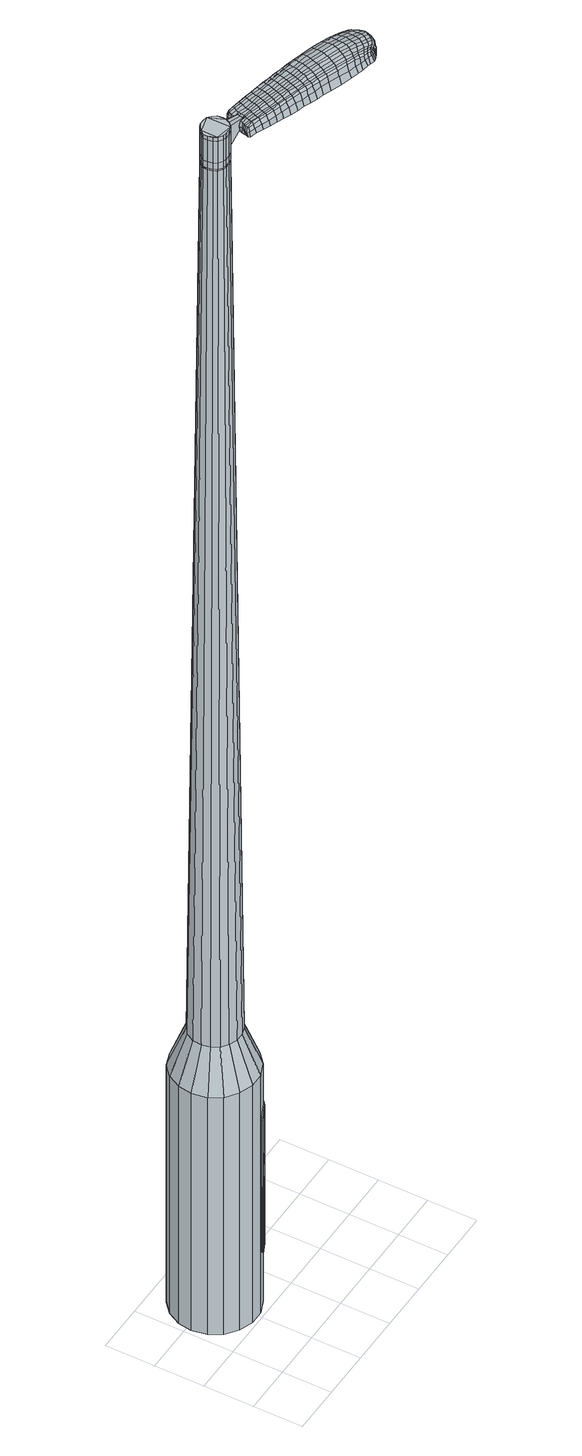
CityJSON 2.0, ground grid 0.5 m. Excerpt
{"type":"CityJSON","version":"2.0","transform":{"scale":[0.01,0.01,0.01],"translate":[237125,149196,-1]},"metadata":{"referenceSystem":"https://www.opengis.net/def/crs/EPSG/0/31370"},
"CityObjects":{
"object1":{"type":"GenericCityObject","attributes":{"cluster":256,"mean_distance_to_centroid":0.0415,"new_centroid_x":237125.45,"new_centroid_y":149196.95,"mean_distance_to_camera":8.61,"H1":22.75,"H2":16.39,"Z_final":110.54,"cluster2":-1,"proj_x":237123.72,"proj_y":149202.1,"id_line":38753,"bearing_l":71.42,"distance":5.44,"orientation":"right","G_obj":341.42},"geometry":[{"type":"MultiSurface","lod":"2","boundaries":[[[0,1,2,3]],[[1,4,5,2]],[[4,6,7,5]],[[6,8,9,7]],[[8,10,11,9]],[[10,12,13,11]],[[12,14,15,13]],[[14,16,17,15]],[[16,18,19,17]],[[18,20,21,19]],[[20,22,23,21]],[[22,24,25,23]],[[24,26,27,25]],[[26,28,29,27]],[[28,30,31,29]],[[30,32,33,31]],[[32,34,35,33]],[[34,0,3,35]],[[36,37,38,39]],[[38,40,41,42]],[[41,43,42]],[[42,44,45,46]],[[45,47,46]],[[46,48,49,50]],[[49,51,50]],[[42,46,50,38]],[[50,52,39,38]],[[53,36,39]],[[2,5,7,35]],[[7,9,11,15]],[[11,13,15]],[[15,17,19,23]],[[19,21,23]],[[23,25,27,31]],[[27,29,31]],[[15,23,31,7]],[[31,33,35,7]],[[3,2,35]],[[1,0,54,55]],[[0,34,56,54]],[[34,32,57,56]],[[32,30,58,57]],[[30,28,59,58]],[[28,26,60,59]],[[26,24,61,60]],[[24,22,62,61]],[[22,20,63,62]],[[20,18,64,63]],[[18,16,65,64]],[[16,14,66,65]],[[14,12,67,66]],[[12,10,68,67]],[[10,8,69,68]],[[8,6,70,69]],[[6,4,71,70]],[[4,1,55,71]],[[55,54,72,73]],[[54,56,74,72]],[[56,57,75,74]],[[57,58,76,75]],[[58,59,77,76]],[[59,60,78,77]],[[60,61,79,78]],[[61,62,80,79]],[[62,63,81,80]],[[63,64,82,81]],[[64,65,83,82]],[[65,66,84,83]],[[66,67,85,84]],[[67,68,86,85]],[[68,69,87,86]],[[69,70,88,87]],[[70,71,89,88]],[[71,55,73,89]],[[90,91,92,93]],[[94,95,91,90]],[[96,97,95,94]],[[98,99,97,96]],[[100,101,99,98]],[[78,102,101,100]],[[103,104,102,78]],[[80,105,104,103]],[[81,106,105,80]],[[107,108,106,81]],[[83,109,108,107]],[[84,110,109,83]],[[85,111,110,84]],[[112,113,111,85]],[[87,114,113,112]],[[88,115,114,87]],[[116,117,115,88]],[[93,92,117,116]],[[118,119,120,121]],[[122,118,121,123]],[[124,122,123,125]],[[126,124,125,127]],[[128,126,127,129]],[[130,128,129,131]],[[132,130,131,133]],[[134,132,133,135]],[[136,134,135,137]],[[138,136,137,139]],[[140,138,139,141]],[[142,140,141,143]],[[144,142,143,145]],[[146,144,145,147]],[[148,146,147,149]],[[150,148,149,151]],[[73,72,90,93]],[[72,74,94,90]],[[74,75,96,94]],[[75,76,98,96]],[[76,77,100,98]],[[77,78,100]],[[79,103,78]],[[79,80,103]],[[82,107,81]],[[82,83,107]],[[86,112,85]],[[86,87,112]],[[89,116,88]],[[89,73,93,116]],[[152,153,92,91]],[[153,154,117,92]],[[154,115,117]],[[155,113,114]],[[155,111,113]],[[156,108,109]],[[156,106,108]],[[157,104,105]],[[157,102,104]],[[158,101,102]],[[158,159,99,101]],[[159,160,97,99]],[[160,161,95,97]],[[161,152,91,95]],[[39,52,150,162]],[[153,152,163,151]],[[53,39,162,119]],[[152,161,120,163]],[[36,53,119,118]],[[161,160,121,120]],[[37,36,118,122]],[[160,159,123,121]],[[38,37,122,124]],[[159,158,125,123]],[[40,38,124,126]],[[158,102,127,125]],[[41,40,126,128]],[[102,157,129,127]],[[43,41,128,130]],[[157,105,131,129]],[[42,43,130,132]],[[105,106,133,131]],[[44,42,132,134]],[[106,156,135,133]],[[45,44,134,136]],[[156,109,137,135]],[[47,45,136,138]],[[109,110,139,137]],[[46,47,138,140]],[[110,111,141,139]],[[48,46,140,142]],[[111,155,143,141]],[[49,48,142,144]],[[155,114,145,143]],[[51,49,144,146]],[[114,115,147,145]],[[50,51,146,148]],[[115,154,149,147]],[[52,50,148,150]],[[154,153,151,149]],[[150,151,164,165]],[[151,163,166,164]],[[163,120,167,166]],[[120,119,168,167]],[[119,162,169,168]],[[162,150,165,169]],[[170,171,172,173]],[[174,170,173,175]],[[170,174,176,177]],[[171,170,177,178]],[[179,180,181,182]],[[183,179,182,184]],[[179,183,185,186]],[[180,179,186,187]],[[188,189,190,191]],[[192,188,191,193]],[[188,192,194,195]],[[189,188,195,196]],[[197,198,199,200]],[[201,197,200,202]],[[197,201,203,204]],[[198,197,204,205]],[[206,207,208,209]],[[210,206,209,211]],[[206,210,212,213]],[[207,206,213,214]],[[215,216,217,218]],[[219,215,218,220]],[[215,219,221,222]],[[216,215,222,223]],[[224,225,226,227]],[[216,224,227,217]],[[224,216,223,228]],[[225,224,228,229]],[[230,231,232,233]],[[225,230,233,226]],[[230,225,229,234]],[[231,230,234,235]],[[236,174,175,237]],[[231,236,237,232]],[[236,231,235,238]],[[174,236,238,176]],[[239,240,241,242]],[[243,239,242,244]],[[239,243,245,246]],[[240,239,246,247]],[[248,249,250,251]],[[240,248,251,241]],[[248,240,247,252]],[[249,248,252,253]],[[254,255,256,257]],[[249,254,257,250]],[[254,249,253,258]],[[255,254,258,259]],[[260,261,262,263]],[[255,260,263,256]],[[260,255,259,264]],[[261,260,264,265]],[[266,171,178,267]],[[261,266,267,262]],[[266,261,265,268]],[[171,266,268,172]],[[269,270,271,272]],[[273,269,272,274]],[[269,273,275,276]],[[270,269,276,277]],[[278,279,280,281]],[[270,278,281,271]],[[278,270,277,282]],[[279,278,282,283]],[[284,285,286,287]],[[279,284,287,280]],[[284,279,283,288]],[[285,284,288,289]],[[290,183,184,291]],[[285,290,291,286]],[[290,285,289,292]],[[183,290,292,185]],[[293,294,295,296]],[[297,293,296,298]],[[293,297,299,300]],[[294,293,300,301]],[[302,303,304,305]],[[294,302,305,295]],[[302,294,301,306]],[[303,302,306,307]],[[308,309,310,311]],[[303,308,311,304]],[[308,303,307,312]],[[309,308,312,313]],[[314,315,316,317]],[[309,314,317,310]],[[314,309,313,318]],[[315,314,318,319]],[[320,180,187,321]],[[315,320,321,316]],[[320,315,319,322]],[[180,320,322,181]],[[323,209,208,324]],[[325,323,324,326]],[[323,325,327,328]],[[209,323,328,211]],[[329,325,326,330]],[[331,329,330,332]],[[329,331,333,334]],[[325,329,334,327]],[[335,331,332,336]],[[337,335,336,338]],[[335,337,339,340]],[[331,335,340,333]],[[341,337,338,342]],[[343,341,342,344]],[[341,343,345,346]],[[337,341,346,339]],[[347,343,344,348]],[[198,347,348,199]],[[347,198,205,349]],[[343,347,349,345]],[[350,351,196,195]],[[352,350,195,194]],[[350,352,353,354]],[[351,350,354,355]],[[356,357,355,354]],[[358,356,354,353]],[[356,358,359,360]],[[357,356,360,361]],[[362,363,361,360]],[[364,362,360,359]],[[362,364,365,366]],[[363,362,366,367]],[[368,369,367,366]],[[370,368,366,365]],[[368,370,203,201]],[[369,368,201,202]],[[371,372,373,374]],[[273,371,374,275]],[[371,273,274,375]],[[372,371,375,376]],[[377,192,193,378]],[[372,377,378,373]],[[377,372,376,379]],[[192,377,379,194]],[[380,381,382,383]],[[219,380,383,221]],[[380,219,220,384]],[[381,380,384,385]],[[386,387,388,389]],[[381,386,389,382]],[[386,381,385,390]],[[387,386,390,391]],[[392,189,196,393]],[[387,392,393,388]],[[392,387,391,394]],[[189,392,394,190]],[[395,396,397,398]],[[177,395,398,178]],[[395,177,176,399]],[[396,395,399,400]],[[401,402,403,404]],[[396,401,404,397]],[[401,396,400,405]],[[402,401,405,406]],[[407,200,199,408]],[[402,407,408,403]],[[407,402,406,409]],[[200,407,409,202]],[[410,411,412,413]],[[182,410,413,184]],[[410,182,181,414]],[[411,410,414,415]],[[416,204,203,417]],[[411,416,417,412]],[[416,411,415,418]],[[204,416,418,205]],[[419,420,421,422]],[[297,419,422,299]],[[419,297,298,423]],[[420,419,423,424]],[[425,210,211,426]],[[420,425,426,421]],[[425,420,424,427]],[[210,425,427,212]],[[428,429,430,431]],[[243,428,431,245]],[[428,243,244,432]],[[429,428,432,433]],[[434,435,436,437]],[[429,434,437,430]],[[434,429,433,438]],[[435,434,438,439]],[[440,207,214,441]],[[435,440,441,436]],[[440,435,439,442]],[[207,440,442,208]],[[443,444,433,432]],[[242,443,432,244]],[[443,242,241,445]],[[444,443,445,446]],[[447,448,439,438]],[[444,447,438,433]],[[447,444,446,449]],[[448,447,449,450]],[[451,324,208,442]],[[448,451,442,439]],[[451,448,450,452]],[[324,451,452,326]],[[453,454,455,456]],[[300,453,456,301]],[[453,300,299,422]],[[454,453,422,421]],[[457,328,327,458]],[[454,457,458,455]],[[457,454,421,426]],[[328,457,426,211]],[[459,460,446,445]],[[251,459,445,241]],[[459,251,250,461]],[[460,459,461,462]],[[463,464,450,449]],[[460,463,449,446]],[[463,460,462,465]],[[464,463,465,466]],[[467,330,326,452]],[[464,467,452,450]],[[467,464,466,468]],[[330,467,468,332]],[[469,470,471,472]],[[306,469,472,307]],[[469,306,301,456]],[[470,469,456,455]],[[473,334,333,474]],[[470,473,474,471]],[[473,470,455,458]],[[334,473,458,327]],[[475,476,462,461]],[[257,475,461,250]],[[475,257,256,477]],[[476,475,477,478]],[[479,480,466,465]],[[476,479,465,462]],[[479,476,478,481]],[[480,479,481,482]],[[483,336,332,468]],[[480,483,468,466]],[[483,480,482,484]],[[336,483,484,338]],[[485,486,487,488]],[[312,485,488,313]],[[485,312,307,472]],[[486,485,472,471]],[[489,340,339,490]],[[486,489,490,487]],[[489,486,471,474]],[[340,489,474,333]],[[491,492,478,477]],[[263,491,477,256]],[[491,263,262,493]],[[492,491,493,494]],[[495,496,482,481]],[[492,495,481,478]],[[495,492,494,497]],[[496,495,497,498]],[[499,342,338,484]],[[496,499,484,482]],[[499,496,498,500]],[[342,499,500,344]],[[501,502,503,504]],[[318,501,504,319]],[[501,318,313,488]],[[502,501,488,487]],[[505,346,345,506]],[[502,505,506,503]],[[505,502,487,490]],[[346,505,490,339]],[[507,508,494,493]],[[267,507,493,262]],[[507,267,178,398]],[[508,507,398,397]],[[509,510,498,497]],[[508,509,497,494]],[[509,508,397,404]],[[510,509,404,403]],[[511,348,344,500]],[[510,511,500,498]],[[511,510,403,408]],[[348,511,408,199]],[[512,513,415,414]],[[322,512,414,181]],[[512,322,319,504]],[[513,512,504,503]],[[514,349,205,418]],[[513,514,418,415]],[[514,513,503,506]],[[349,514,506,345]],[[515,516,376,375]],[[272,515,375,274]],[[515,272,271,517]],[[516,515,517,518]],[[519,352,194,379]],[[516,519,379,376]],[[519,516,518,520]],[[352,519,520,353]],[[521,522,523,524]],[[222,521,524,223]],[[521,222,221,383]],[[522,521,383,382]],[[525,526,527,528]],[[522,525,528,523]],[[525,522,382,389]],[[526,525,389,388]],[[529,351,355,530]],[[526,529,530,527]],[[529,526,388,393]],[[351,529,393,196]],[[531,532,518,517]],[[281,531,517,271]],[[531,281,280,533]],[[532,531,533,534]],[[535,358,353,520]],[[532,535,520,518]],[[535,532,534,536]],[[358,535,536,359]],[[537,538,539,540]],[[228,537,540,229]],[[537,228,223,524]],[[538,537,524,523]],[[541,542,543,544]],[[538,541,544,539]],[[541,538,523,528]],[[542,541,528,527]],[[545,357,361,546]],[[542,545,546,543]],[[545,542,527,530]],[[357,545,530,355]],[[547,548,534,533]],[[287,547,533,280]],[[547,287,286,549]],[[548,547,549,550]],[[551,364,359,536]],[[548,551,536,534]],[[551,548,550,552]],[[364,551,552,365]],[[553,554,555,556]],[[234,553,556,235]],[[553,234,229,540]],[[554,553,540,539]],[[557,558,559,560]],[[554,557,560,555]],[[557,554,539,544]],[[558,557,544,543]],[[561,363,367,562]],[[558,561,562,559]],[[561,558,543,546]],[[363,561,546,361]],[[563,564,550,549]],[[291,563,549,286]],[[563,291,184,413]],[[564,563,413,412]],[[565,370,365,552]],[[564,565,552,550]],[[565,564,412,417]],[[370,565,417,203]],[[566,567,400,399]],[[238,566,399,176]],[[566,238,235,556]],[[567,566,556,555]],[[568,569,406,405]],[[567,568,405,400]],[[568,567,555,560]],[[569,568,560,559]],[[570,369,202,409]],[[569,570,409,406]],[[570,569,559,562]],[[369,570,562,367]],[[571,572,573,574]],[[574,573,575,576]],[[577,575,573,578]],[[578,573,572,579]],[[580,581,582,583]],[[583,582,584,585]],[[586,584,582,587]],[[587,582,581,588]],[[589,590,591,592]],[[592,591,593,594]],[[595,593,591,596]],[[596,591,590,597]],[[598,599,600,601]],[[601,600,602,603]],[[604,602,600,605]],[[605,600,599,606]],[[607,608,609,610]],[[610,609,611,612]],[[613,611,609,614]],[[614,609,608,615]],[[616,617,618,619]],[[619,618,620,621]],[[622,620,618,623]],[[623,618,617,624]],[[625,626,627,628]],[[628,627,617,616]],[[624,617,627,629]],[[629,627,626,630]],[[631,632,633,634]],[[634,633,626,625]],[[630,626,633,635]],[[635,633,632,636]],[[576,575,637,638]],[[638,637,632,631]],[[636,632,637,639]],[[639,637,575,577]],[[640,641,642,643]],[[643,642,644,645]],[[646,644,642,647]],[[647,642,641,648]],[[649,650,651,652]],[[652,651,641,640]],[[648,641,651,653]],[[653,651,650,654]],[[655,656,657,658]],[[658,657,650,649]],[[654,650,657,659]],[[659,657,656,660]],[[661,662,663,664]],[[664,663,656,655]],[[660,656,663,665]],[[665,663,662,666]],[[579,572,667,668]],[[668,667,662,661]],[[666,662,667,669]],[[669,667,572,571]],[[670,671,672,673]],[[673,672,674,675]],[[676,674,672,677]],[[677,672,671,678]],[[679,680,681,682]],[[682,681,671,670]],[[678,671,681,683]],[[683,681,680,684]],[[685,686,687,688]],[[688,687,680,679]],[[684,680,687,689]],[[689,687,686,690]],[[585,584,691,692]],[[692,691,686,685]],[[690,686,691,693]],[[693,691,584,586]],[[694,695,696,697]],[[697,696,698,699]],[[700,698,696,701]],[[701,696,695,702]],[[703,704,705,706]],[[706,705,695,694]],[[702,695,705,707]],[[707,705,704,708]],[[709,710,711,712]],[[712,711,704,703]],[[708,704,711,713]],[[713,711,710,714]],[[715,716,717,718]],[[718,717,710,709]],[[714,710,717,719]],[[719,717,716,720]],[[588,581,721,722]],[[722,721,716,715]],[[720,716,721,723]],[[723,721,581,580]],[[607,610,724,725]],[[725,724,726,727]],[[728,726,724,168]],[[168,724,610,612]],[[727,726,729,730]],[[730,729,731,732]],[[733,731,729,734]],[[734,729,726,728]],[[732,731,735,736]],[[736,735,737,738]],[[739,737,735,740]],[[740,735,731,733]],[[738,737,741,742]],[[742,741,743,744]],[[745,743,741,746]],[[746,741,737,739]],[[744,743,747,748]],[[748,747,599,598]],[[606,599,747,749]],[[749,747,743,745]],[[597,750,751,596]],[[596,751,752,595]],[[753,752,751,754]],[[754,751,750,755]],[[755,756,757,754]],[[754,757,758,753]],[[759,758,757,760]],[[760,757,756,761]],[[761,762,763,760]],[[760,763,764,759]],[[765,764,763,766]],[[766,763,762,767]],[[767,768,769,766]],[[766,769,770,765]],[[604,770,769,602]],[[602,769,768,603]],[[771,772,773,774]],[[774,773,674,676]],[[675,674,773,775]],[[775,773,772,776]],[[594,593,777,778]],[[778,777,772,771]],[[776,772,777,779]],[[779,777,593,595]],[[780,781,782,783]],[[783,782,620,622]],[[621,620,782,784]],[[784,782,781,785]],[[786,787,788,789]],[[789,788,781,780]],[[785,781,788,790]],[[790,788,787,791]],[[597,590,792,793]],[[793,792,787,786]],[[791,787,792,794]],[[794,792,590,589]],[[795,796,797,798]],[[798,797,578,579]],[[577,578,797,799]],[[799,797,796,800]],[[801,802,803,804]],[[804,803,796,795]],[[800,796,803,805]],[[805,803,802,806]],[[598,601,807,808]],[[808,807,802,801]],[[806,802,807,809]],[[809,807,601,603]],[[810,811,812,813]],[[813,812,583,585]],[[580,583,812,814]],[[814,812,811,815]],[[604,605,816,817]],[[817,816,811,810]],[[815,811,816,818]],[[818,816,605,606]],[[819,820,698,821]],[[821,698,700]],[[699,698,822]],[[822,698,820,823]],[[612,611,824,825]],[[825,824,820,819]],[[823,820,824,826]],[[826,824,611,613]],[[827,828,644,829]],[[829,644,646]],[[645,644,830]],[[644,828,830]],[[831,832,833,834]],[[834,833,828,827]],[[830,828,833,835]],[[835,833,832,836]],[[615,608,837,838]],[[838,837,832,831]],[[836,832,837,839]],[[839,837,608,607]],[[840,841,830]],[[830,841,643,645]],[[640,643,841,842]],[[841,840,842]],[[836,843,844,835]],[[835,844,840,830]],[[842,840,844,845]],[[845,844,843,846]],[[607,725,847,839]],[[839,847,843,836]],[[846,843,847,848]],[[848,847,725,727]],[[849,850,851,852]],[[852,851,701,702]],[[700,701,851,821]],[[821,851,850,819]],[[728,168,853,854]],[[854,853,850,849]],[[819,850,853,825]],[[825,853,168,612]],[[855,856,842]],[[842,856,652,640]],[[649,652,856,857]],[[857,856,855,858]],[[846,859,860,845]],[[845,860,855,842]],[[858,855,860,861]],[[861,860,859,862]],[[727,730,863,848]],[[848,863,859,846]],[[862,859,863,864]],[[864,863,730,732]],[[865,866,867,868]],[[868,867,707,708]],[[702,707,867,852]],[[852,867,866,849]],[[733,734,869,870]],[[870,869,866,865]],[[849,866,869,854]],[[854,869,734,728]],[[858,871,857]],[[857,871,658,649]],[[655,658,871,872]],[[872,871,873]],[[862,874,875,861]],[[861,875,871,858]],[[873,871,875,876]],[[876,875,874,877]],[[732,736,878,864]],[[864,878,874,862]],[[877,874,878,879]],[[879,878,736,738]],[[880,881,882,883]],[[883,882,713,714]],[[708,713,882,868]],[[868,882,881,865]],[[739,740,884,885]],[[885,884,881,880]],[[865,881,884,870]],[[870,884,740,733]],[[873,886,887,872]],[[872,887,664,655]],[[661,664,887,888]],[[888,887,886,889]],[[877,890,891,876]],[[876,891,886,873]],[[889,886,891,892]],[[892,891,890,893]],[[738,742,894,879]],[[879,894,890,877]],[[893,890,894,895]],[[895,894,742,744]],[[896,897,898,899]],[[899,898,719,720]],[[714,719,898,883]],[[883,898,897,880]],[[745,746,900,901]],[[901,900,897,896]],[[880,897,900,885]],[[885,900,746,739]],[[889,902,903,888]],[[888,903,668,661]],[[579,668,903,798]],[[798,903,902,795]],[[893,904,905,892]],[[892,905,902,889]],[[795,902,905,804]],[[804,905,904,801]],[[744,748,906,895]],[[895,906,904,893]],[[801,904,906,808]],[[808,906,748,598]],[[815,907,908,814]],[[814,908,723,580]],[[720,723,908,899]],[[899,908,907,896]],[[606,749,909,818]],[[818,909,907,815]],[[896,907,909,901]],[[901,909,749,745]],[[776,910,911,775]],[[775,911,673,675]],[[670,673,911,912]],[[912,911,910,913]],[[595,752,914,779]],[[779,914,910,776]],[[913,910,914,915]],[[915,914,752,753]],[[916,917,918,919]],[[919,918,623,624]],[[622,623,918,783]],[[783,918,917,780]],[[920,921,922,923]],[[923,922,917,916]],[[780,917,922,789]],[[789,922,921,786]],[[755,750,924,925]],[[925,924,921,920]],[[786,921,924,793]],[[793,924,750,597]],[[913,926,927,912]],[[912,927,682,670]],[[679,682,927,928]],[[928,927,926,929]],[[753,758,930,915]],[[915,930,926,913]],[[929,926,930,931]],[[931,930,758,759]],[[932,933,934,935]],[[935,934,629,630]],[[624,629,934,919]],[[919,934,933,916]],[[936,937,938,939]],[[939,938,933,932]],[[916,933,938,923]],[[923,938,937,920]],[[761,756,940,941]],[[941,940,937,936]],[[920,937,940,925]],[[925,940,756,755]],[[929,942,943,928]],[[928,943,688,679]],[[685,688,943,944]],[[944,943,942,945]],[[759,764,946,931]],[[931,946,942,929]],[[945,942,946,947]],[[947,946,764,765]],[[948,949,950,951]],[[951,950,635,636]],[[630,635,950,935]],[[935,950,949,932]],[[952,953,954,955]],[[955,954,949,948]],[[932,949,954,939]],[[939,954,953,936]],[[767,762,956,957]],[[957,956,953,952]],[[936,953,956,941]],[[941,956,762,761]],[[945,958,959,944]],[[944,959,692,685]],[[585,692,959,813]],[[813,959,958,810]],[[765,770,960,947]],[[947,960,958,945]],[[810,958,960,817]],[[817,960,770,604]],[[800,961,962,799]],[[799,962,639,577]],[[636,639,962,951]],[[951,962,961,948]],[[806,963,964,805]],[[805,964,961,800]],[[948,961,964,955]],[[955,964,963,952]],[[603,768,965,809]],[[809,965,963,806]],[[952,963,965,957]],[[957,965,768,767]],[[571,574,173,172]],[[574,576,175,173]],[[586,587,186,185]],[[587,588,187,186]],[[589,592,191,190]],[[592,594,193,191]],[[613,614,213,212]],[[614,615,214,213]],[[616,619,218,217]],[[619,621,220,218]],[[625,628,227,226]],[[628,616,217,227]],[[631,634,233,232]],[[634,625,226,233]],[[576,638,237,175]],[[638,631,232,237]],[[646,647,246,245]],[[647,648,247,246]],[[648,653,252,247]],[[653,654,253,252]],[[654,659,258,253]],[[659,660,259,258]],[[660,665,264,259]],[[665,666,265,264]],[[666,669,268,265]],[[669,571,172,268]],[[676,677,276,275]],[[677,678,277,276]],[[678,683,282,277]],[[683,684,283,282]],[[684,689,288,283]],[[689,690,289,288]],[[690,693,292,289]],[[693,586,185,292]],[[694,697,296,295]],[[697,699,298,296]],[[703,706,305,304]],[[706,694,295,305]],[[709,712,311,310]],[[712,703,304,311]],[[715,718,317,316]],[[718,709,310,317]],[[588,722,321,187]],[[722,715,316,321]],[[771,774,374,373]],[[774,676,275,374]],[[594,778,378,193]],[[778,771,373,378]],[[621,784,384,220]],[[784,785,385,384]],[[785,790,390,385]],[[790,791,391,390]],[[791,794,394,391]],[[794,589,190,394]],[[699,822,423,298]],[[822,823,424,423]],[[823,826,427,424]],[[826,613,212,427]],[[827,829,431,430]],[[829,646,245,431]],[[831,834,437,436]],[[834,827,430,437]],[[615,838,441,214]],[[838,831,436,441]],[[966,967,968,969]],[[970,971,969,968]],[[972,973,974,975]],[[976,977,978,979]],[[967,980,981,968]],[[982,970,968,981]],[[983,972,975,984]],[[985,986,977,976]],[[980,987,988,981]],[[988,989,982,981]],[[990,983,984,991]],[[992,986,985,993]],[[987,994,995,988]],[[995,996,989,988]],[[997,990,991,998]],[[999,992,993,1000]],[[1001,1002,1003,1004]],[[1005,1006,1002,1001]],[[1005,1007,1008,1006]],[[1007,1009,1010,1008]],[[1011,1012,1013,1014]],[[1015,1016,1012,1011]],[[1017,1018,1016,1015]],[[1019,1020,1018,1017]],[[1014,1003,1002,1011]],[[1011,1002,1006,1015]],[[1006,1008,1017,1015]],[[1008,1010,1019,1017]],[[975,974,971,970]],[[984,975,970,982]],[[989,991,984,982]],[[996,998,991,989]],[[976,979,973,972]],[[985,976,972,983]],[[993,985,983,990]],[[1000,993,990,997]],[[977,1001,1004,978]],[[986,1005,1001,977]],[[1007,1005,986,992]],[[1009,1007,992,999]],[[1021,1022,1023,1024]],[[1023,1025,1026,1027]],[[1023,1027,1028,1029]],[[1023,1029,1024]],[[1030,1021,1024,1031]],[[1032,1031,1024,1033]],[[1034,1033,1024]],[[1035,1023,1022,1036]],[[1037,1035,1036,1038]],[[1039,1037,1038,1040]],[[1041,1039,1040,1042]],[[1043,1041,1042,1044]],[[1044,1045,1046,1047]],[[1044,1047,1048,1049]],[[1044,1049,1050,1051]],[[1050,1052,1053,1054]],[[1050,1054,1055,1056]],[[1050,1056,1051]],[[1044,1051,1043]],[[1057,1058,1022,1021]],[[1059,1060,1025,1023]],[[1061,1062,1034,1024]],[[1058,1063,1036,1022]],[[1064,1059,1023,1035]],[[1063,1065,1038,1036]],[[1066,1064,1035,1037]],[[1065,1067,1040,1038]],[[1068,1066,1037,1039]],[[1067,1069,1042,1040]],[[1070,1068,1039,1041]],[[1069,1071,1044,1042]],[[1072,1070,1041,1043]],[[1071,1073,1045,1044]],[[1074,1075,1052,1050]],[[1076,1072,1043,1051]],[[1046,1045,1073,1077]],[[1047,1046,1077,1078]],[[1048,1047,1078,1079]],[[1049,1048,1079,1080]],[[1050,1049,1080,1074]],[[1081,1057,1021,1030]],[[1082,1081,1030,1031]],[[1083,1082,1031,1032]],[[1084,1083,1032,1033]],[[1062,1084,1033,1034]],[[1026,1025,1060,1085]],[[1053,1052,1075,1086]],[[1027,1026,1085,1087]],[[1028,1027,1087,1088]],[[1029,1028,1088,1089]],[[1024,1029,1089,1061]],[[1054,1053,1086,1090]],[[1055,1054,1090,1091]],[[1056,1055,1091,1092]],[[1051,1056,1092,1076]]]}]}
},
"vertices":[
[87,82,384],[80,70,384],[80,70,96],[87,82,96],[69,60,384],[69,60,96],[55,54,384],[55,54,96],[41,54,384],[41,54,96],[27,59,384],[27,59,96],[15,68,384],[15,68,96],[8,80,384],[8,80,96],[5,95,384],[5,95,96],[7,109,384],[7,109,96],[14,122,384],[14,122,96],[25,132,384],[25,132,96],[39,137,384],[39,137,96],[53,138,384],[53,138,96],[67,133,384],[67,133,96],[79,124,384],[79,124,96],[86,111,384],[86,111,96],[89,97,384],[89,97,96],[60,101,1524],[57,105,1524],[54,108,1524],[60,92,1524],[49,109,1524],[44,109,1524],[37,104,1524],[40,107,1524],[34,100,1524],[34,96,1524],[37,87,1524],[35,91,1524],[41,84,1524],[45,83,1524],[54,84,1524],[50,83,1524],[58,88,1524],[61,96,1524],[71,88,429],[67,80,429],[72,97,429],[71,105,429],[66,113,429],[59,118,429],[51,121,429],[42,121,429],[34,117,429],[27,112,429],[23,104,429],[22,95,429],[24,87,429],[28,79,429],[35,74,429],[43,71,429],[52,71,429],[60,74,429],[60,92,1483],[58,88,1483],[61,96,1483],[60,101,1483],[57,105,1483],[54,108,1483],[49,109,1483],[44,109,1483],[40,107,1483],[37,104,1483],[34,100,1483],[34,96,1483],[35,91,1483],[37,87,1483],[41,84,1483],[45,83,1483],[50,83,1483],[54,84,1483],[59,92,1483],[59,92,1485],[57,88,1485],[57,88,1483],[60,96,1483],[60,96,1485],[59,101,1483],[59,101,1485],[57,104,1483],[57,104,1485],[53,107,1483],[53,107,1485],[49,109,1485],[45,109,1483],[45,109,1485],[40,107,1485],[37,104,1485],[35,100,1483],[35,100,1485],[34,96,1485],[35,91,1485],[37,87,1485],[41,85,1483],[41,85,1485],[45,83,1485],[50,83,1485],[54,85,1483],[54,85,1485],[60,101,1519],[61,96,1519],[61,96,1493],[60,101,1493],[57,105,1519],[57,105,1493],[54,108,1519],[54,108,1493],[49,109,1519],[49,109,1493],[44,109,1519],[44,109,1493],[40,107,1519],[40,107,1493],[37,104,1519],[37,104,1493],[34,100,1519],[34,100,1493],[34,96,1519],[34,96,1493],[35,91,1519],[35,91,1493],[37,87,1519],[37,87,1493],[41,84,1519],[41,84,1493],[45,83,1519],[45,83,1493],[50,83,1519],[50,83,1493],[54,84,1519],[54,84,1493],[58,88,1519],[58,88,1493],[60,92,1485],[58,88,1485],[54,84,1485],[41,84,1485],[34,100,1485],[44,109,1485],[54,108,1485],[57,105,1485],[60,101,1485],[61,96,1485],[60,92,1519],[60,92,1493],[77,83,1513],[77,83,1518],[78,86,1513],[79,89,1513],[79,89,1518],[78,86,1518],[142,44,1519],[135,46,1518],[136,44,1509],[142,42,1510],[150,41,1519],[150,39,1510],[149,42,1526],[141,45,1525],[134,48,1525],[154,80,1519],[147,82,1518],[146,81,1525],[153,79,1525],[162,77,1519],[161,76,1526],[164,78,1510],[156,81,1510],[149,83,1509],[218,40,1519],[217,36,1519],[218,36,1513],[219,40,1513],[218,44,1519],[219,44,1513],[217,45,1524],[216,40,1524],[215,37,1524],[148,64,1530],[141,66,1529],[140,63,1529],[147,60,1530],[156,61,1531],[155,57,1531],[158,64,1530],[149,67,1530],[142,69,1529],[71,89,1512],[70,86,1512],[71,86,1517],[72,89,1517],[72,92,1512],[73,91,1517],[73,92,1506],[72,89,1506],[71,86,1506],[198,26,1519],[195,27,1519],[195,25,1512],[199,24,1512],[201,26,1518],[201,24,1512],[200,27,1522],[198,27,1523],[195,28,1524],[190,28,1519],[185,29,1519],[185,27,1512],[191,26,1512],[190,29,1524],[185,30,1525],[179,31,1519],[171,33,1519],[172,31,1511],[180,29,1511],[179,32,1526],[171,35,1526],[161,37,1519],[161,35,1510],[160,38,1526],[73,71,1513],[80,68,1513],[80,70,1518],[73,72,1517],[68,73,1512],[69,74,1516],[68,72,1506],[74,70,1507],[81,67,1507],[87,65,1514],[94,62,1515],[94,64,1520],[87,67,1519],[88,64,1507],[95,61,1507],[101,60,1515],[108,57,1516],[107,59,1522],[100,61,1521],[101,58,1508],[108,55,1508],[115,54,1517],[121,51,1517],[121,53,1524],[114,56,1523],[115,52,1508],[122,50,1509],[128,49,1518],[128,50,1524],[129,47,1509],[210,60,1519],[207,61,1519],[207,60,1524],[210,58,1523],[212,58,1518],[211,58,1522],[214,59,1512],[212,61,1512],[209,62,1512],[203,63,1519],[198,65,1519],[197,64,1525],[202,62,1524],[204,64,1512],[199,66,1512],[192,68,1519],[184,70,1519],[183,69,1526],[191,66,1526],[194,68,1511],[186,71,1511],[174,74,1519],[172,73,1526],[175,75,1510],[83,100,1513],[90,98,1513],[91,98,1507],[84,100,1507],[77,101,1512],[78,101,1506],[78,100,1516],[82,99,1517],[89,97,1518],[97,96,1514],[105,94,1515],[106,95,1507],[99,97,1507],[96,95,1519],[103,93,1520],[112,92,1515],[119,90,1516],[121,91,1508],[113,93,1508],[111,91,1521],[118,89,1522],[126,88,1517],[133,86,1517],[135,87,1509],[128,89,1508],[125,87,1523],[132,85,1524],[140,84,1518],[142,85,1509],[139,83,1524],[77,87,1519],[77,84,1519],[84,84,1520],[84,82,1520],[85,87,1520],[78,90,1519],[92,82,1522],[91,80,1522],[99,80,1523],[98,77,1523],[100,83,1523],[93,85,1521],[106,77,1524],[105,75,1524],[113,75,1525],[112,72,1525],[114,78,1525],[107,80,1524],[120,73,1526],[119,70,1526],[127,70,1527],[126,68,1527],[128,74,1527],[121,76,1526],[134,68,1528],[133,65,1528],[135,71,1528],[214,41,1527],[212,38,1527],[214,45,1526],[210,47,1527],[209,43,1528],[208,39,1528],[203,45,1529],[202,41,1529],[204,49,1528],[197,51,1530],[196,47,1530],[195,44,1530],[189,50,1531],[188,46,1531],[190,54,1530],[182,56,1531],[181,53,1531],[180,49,1531],[169,57,1531],[167,53,1531],[170,60,1531],[214,57,1518],[216,54,1519],[217,54,1513],[215,57,1513],[213,56,1523],[214,54,1523],[217,49,1519],[218,49,1513],[216,49,1524],[203,26,1518],[206,27,1518],[204,28,1523],[202,27,1523],[203,25,1513],[206,26,1513],[209,28,1519],[212,31,1519],[211,31,1524],[208,29,1523],[209,28,1513],[213,30,1513],[215,33,1519],[213,34,1524],[216,33,1513],[141,47,1528],[142,49,1528],[135,51,1528],[135,49,1527],[150,44,1528],[150,46,1529],[143,51,1529],[144,54,1530],[138,57,1529],[136,54,1528],[152,48,1529],[153,51,1530],[146,57,1530],[139,60,1529],[154,54,1531],[152,77,1528],[151,75,1529],[160,73,1529],[160,75,1528],[145,79,1527],[144,77,1528],[150,71,1529],[159,69,1530],[143,73,1528],[75,100,1512],[74,98,1512],[75,98,1517],[76,99,1517],[76,101,1506],[75,99,1506],[73,95,1512],[74,95,1517],[74,96,1506],[66,75,1512],[67,77,1512],[68,76,1506],[67,74,1506],[68,75,1517],[68,77,1517],[68,79,1512],[69,81,1512],[69,81,1506],[68,78,1506],[69,79,1517],[70,81,1517],[69,84,1512],[70,83,1506],[71,84,1517],[73,74,1519],[73,75,1519],[80,71,1520],[80,72,1520],[74,77,1519],[75,80,1519],[81,75,1520],[82,77,1520],[76,82,1519],[83,80,1520],[81,98,1519],[81,96,1519],[88,94,1520],[88,96,1520],[79,93,1519],[87,91,1520],[87,68,1521],[87,70,1521],[94,65,1522],[94,67,1522],[88,72,1521],[89,75,1521],[95,69,1522],[96,72,1523],[90,77,1522],[97,75,1523],[96,94,1521],[95,92,1521],[102,90,1522],[103,92,1522],[94,89,1521],[101,86,1522],[101,63,1523],[101,64,1523],[108,60,1524],[108,62,1524],[102,67,1523],[103,69,1524],[109,64,1525],[110,67,1525],[104,72,1524],[111,70,1525],[110,90,1523],[109,87,1523],[116,85,1524],[117,87,1524],[108,84,1524],[115,82,1525],[114,57,1525],[115,59,1525],[121,55,1526],[122,56,1526],[116,62,1526],[117,64,1526],[123,59,1527],[124,62,1527],[118,67,1526],[125,65,1527],[124,85,1525],[123,83,1525],[130,81,1526],[131,83,1526],[122,80,1526],[129,78,1527],[128,52,1527],[129,54,1527],[130,56,1527],[131,59,1528],[132,62,1528],[138,81,1527],[137,79,1527],[136,76,1528],[210,57,1525],[212,55,1525],[207,58,1526],[208,56,1526],[213,50,1526],[209,52,1527],[200,28,1525],[202,29,1525],[198,30,1526],[196,29,1525],[205,30,1525],[208,32,1526],[204,33,1527],[201,31,1526],[211,35,1526],[206,36,1527],[202,61,1526],[203,58,1527],[197,63,1527],[197,60,1528],[204,54,1528],[197,56,1529],[191,30,1526],[193,31,1527],[187,33,1528],[186,32,1527],[196,33,1527],[198,35,1528],[192,37,1529],[189,35,1528],[200,38,1528],[194,40,1530],[191,65,1528],[191,63,1529],[183,68,1528],[183,65,1529],[191,58,1529],[183,61,1530],[180,33,1528],[181,35,1528],[173,37,1529],[172,36,1528],[183,37,1529],[185,40,1530],[177,43,1530],[175,40,1530],[187,43,1530],[178,46,1531],[172,71,1529],[171,69,1529],[171,65,1530],[161,40,1528],[162,41,1529],[163,44,1530],[165,47,1530],[166,50,1531],[136,46,1509],[136,48,1518],[142,45,1518],[143,43,1509],[150,42,1519],[151,41,1510],[150,44,1525],[142,47,1525],[135,50,1525],[145,79,1525],[147,80,1518],[154,78,1518],[152,77,1525],[162,76,1519],[160,74,1525],[163,77,1510],[155,79,1509],[148,81,1509],[216,37,1513],[215,37,1519],[216,40,1519],[217,40,1513],[216,44,1519],[217,44,1513],[215,44,1524],[214,41,1524],[213,38,1524],[140,63,1528],[141,66,1528],[148,63,1529],[147,60,1529],[157,60,1529],[156,57,1529],[158,64,1529],[149,67,1529],[142,69,1528],[73,86,1516],[72,86,1512],[73,88,1512],[74,88,1516],[74,91,1512],[75,91,1516],[75,91,1506],[74,88,1506],[73,85,1506],[196,27,1512],[195,29,1519],[198,28,1518],[199,26,1512],[200,28,1518],[201,26,1512],[200,29,1522],[198,29,1523],[195,30,1523],[186,29,1512],[185,31,1519],[191,30,1519],[191,28,1512],[190,31,1524],[185,32,1525],[173,33,1511],[172,35,1519],[179,32,1519],[180,31,1511],[179,34,1525],[172,36,1526],[161,39,1519],[162,37,1510],[161,40,1526],[81,71,1518],[81,70,1513],[74,73,1513],[74,74,1517],[69,75,1512],[70,75,1515],[70,74,1506],[74,71,1506],[81,69,1507],[94,66,1520],[95,64,1514],[88,67,1514],[87,68,1519],[88,66,1507],[95,63,1507],[108,60,1522],[109,59,1516],[102,61,1515],[101,63,1521],[102,60,1508],[109,57,1508],[122,55,1523],[122,53,1517],[115,56,1516],[115,58,1522],[116,54,1508],[123,51,1508],[129,51,1517],[129,52,1524],[130,49,1509],[206,58,1523],[206,59,1519],[209,58,1518],[208,57,1523],[211,57,1518],[210,56,1522],[212,58,1512],[210,59,1512],[208,60,1512],[196,62,1525],[197,63,1519],[202,61,1519],[201,60,1524],[203,62,1512],[198,64,1512],[183,67,1526],[184,68,1519],[191,66,1519],[190,65,1525],[193,67,1511],[185,69,1511],[173,72,1519],[172,71,1526],[175,73,1510],[91,97,1507],[90,96,1513],[82,98,1513],[84,98,1506],[77,99,1512],[79,99,1506],[78,98,1515],[82,97,1517],[89,95,1518],[106,93,1507],[104,92,1514],[97,94,1514],[98,95,1507],[96,93,1519],[103,91,1520],[120,89,1508],[119,88,1516],[111,90,1515],[113,91,1508],[110,89,1521],[117,87,1522],[134,85,1508],[133,84,1517],[126,86,1516],[127,87,1508],[124,85,1522],[131,83,1523],[140,82,1517],[141,83,1509],[138,81,1524],[78,87,1518],[78,84,1518],[85,84,1519],[84,82,1519],[86,87,1519],[92,82,1520],[91,79,1520],[99,80,1521],[98,77,1521],[100,82,1521],[93,85,1520],[106,77,1523],[105,75,1523],[113,75,1524],[112,72,1524],[114,78,1524],[107,80,1523],[120,73,1525],[119,70,1525],[127,70,1526],[126,67,1526],[128,73,1526],[121,76,1525],[134,68,1527],[133,65,1527],[135,71,1527],[211,39,1526],[212,42,1526],[213,45,1525],[209,47,1526],[209,43,1526],[207,40,1526],[201,42,1528],[203,45,1528],[203,49,1527],[197,51,1528],[196,47,1529],[195,44,1529],[188,46,1530],[189,50,1530],[190,53,1529],[182,56,1530],[181,52,1530],[180,49,1530],[168,53,1530],[169,56,1530],[170,60,1530],[215,54,1513],[213,53,1518],[212,56,1518],[213,56,1512],[211,55,1523],[212,53,1523],[215,49,1519],[216,49,1513],[214,49,1523],[204,30,1523],[205,29,1518],[202,28,1518],[201,29,1523],[203,27,1512],[205,28,1512],[209,33,1523],[211,32,1519],[208,30,1519],[206,31,1523],[208,29,1513],[211,32,1513],[213,35,1519],[212,35,1524],[214,34,1513],[136,52,1527],[143,49,1527],[142,48,1527],[135,51,1526],[150,45,1527],[151,46,1528],[138,57,1528],[145,54,1528],[144,52,1528],[137,54,1527],[152,49,1528],[153,51,1529],[146,57,1529],[139,60,1528],[154,54,1529],[160,72,1528],[151,75,1527],[152,76,1527],[160,74,1527],[145,78,1526],[145,77,1527],[150,71,1528],[159,68,1528],[143,73,1527],[77,97,1516],[77,98,1512],[77,98,1516],[78,99,1506],[78,98,1506],[75,95,1512],[76,94,1516],[76,95,1506],[70,75,1506],[69,76,1512],[69,74,1506],[70,76,1516],[71,80,1506],[71,81,1512],[70,78,1512],[70,77,1506],[71,78,1516],[72,81,1516],[72,83,1512],[72,83,1506],[72,83,1516],[74,75,1518],[74,74,1518],[81,72,1519],[76,79,1518],[75,77,1518],[82,75,1519],[83,77,1519],[77,82,1518],[83,79,1519],[88,93,1519],[81,96,1518],[82,97,1518],[88,94,1519],[80,92,1518],[87,90,1519],[88,70,1520],[88,69,1520],[95,66,1521],[95,67,1521],[90,74,1520],[89,72,1520],[96,69,1521],[97,72,1521],[90,77,1520],[97,74,1521],[102,89,1521],[95,91,1520],[96,92,1520],[103,90,1521],[94,88,1520],[101,86,1521],[102,64,1522],[108,61,1523],[109,62,1523],[104,69,1522],[103,67,1522],[110,64,1523],[111,67,1524],[104,72,1523],[111,70,1524],[117,85,1523],[110,87,1522],[110,88,1522],[117,86,1523],[108,84,1522],[116,82,1523],[116,59,1524],[115,58,1524],[122,56,1525],[122,57,1525],[117,64,1525],[116,62,1524],[123,59,1525],[124,62,1526],[118,67,1525],[125,65,1526],[131,81,1525],[124,83,1524],[124,84,1524],[131,82,1525],[123,79,1524],[130,77,1525],[129,54,1526],[129,53,1526],[131,59,1527],[130,57,1526],[132,62,1527],[138,79,1526],[138,80,1526],[137,75,1526],[210,54,1524],[209,56,1524],[206,57,1525],[207,55,1525],[212,50,1525],[208,51,1525],[198,31,1525],[202,30,1524],[199,30,1524],[196,30,1525],[204,34,1526],[207,33,1525],[204,31,1524],[201,32,1525],[209,36,1525],[206,37,1526],[202,57,1526],[201,59,1526],[196,62,1526],[196,60,1527],[203,53,1526],[197,56,1527],[187,34,1527],[193,32,1526],[191,32,1526],[186,33,1526],[191,38,1528],[198,36,1527],[195,34,1526],[189,36,1527],[200,39,1527],[193,41,1528],[190,62,1527],[190,64,1527],[182,66,1527],[183,65,1528],[190,58,1528],[182,61,1529],[173,38,1528],[181,36,1527],[180,35,1527],[172,37,1527],[177,43,1529],[185,40,1529],[183,38,1528],[175,40,1528],[187,43,1529],[178,46,1530],[171,68,1528],[171,70,1528],[171,64,1529],[162,42,1528],[161,41,1528],[165,47,1529],[163,44,1529],[166,50,1530],[69,74,1508],[71,80,1508],[102,69,1509],[99,61,1509],[122,61,1510],[119,53,1510],[159,48,1512],[156,39,1512],[139,45,1511],[142,54,1511],[177,42,1513],[189,38,1514],[187,30,1514],[174,33,1513],[74,87,1508],[104,76,1509],[125,69,1510],[162,57,1512],[145,63,1511],[180,51,1513],[192,47,1514],[76,93,1508],[107,84,1509],[128,78,1510],[165,66,1512],[148,71,1511],[195,55,1514],[182,60,1513],[78,99,1508],[109,91,1509],[130,86,1510],[168,74,1512],[151,80,1511],[198,64,1514],[185,69,1513],[202,35,1514],[207,34,1514],[205,28,1514],[200,27,1514],[205,42,1514],[209,41,1514],[208,50,1514],[212,48,1514],[210,58,1514],[214,54,1514],[213,35,1515],[217,37,1515],[216,36,1515],[211,31,1515],[214,39,1515],[217,38,1515],[215,44,1515],[217,40,1515],[217,48,1515],[218,41,1515],[77,127,334],[81,124,334],[81,124,165],[69,133,171],[77,127,165],[74,129,165],[72,131,166],[71,132,167],[70,133,169],[74,129,334],[72,131,333],[71,132,332],[70,133,331],[69,133,328],[88,111,165],[88,111,334],[91,97,165],[91,97,334],[88,82,165],[88,82,334],[81,69,165],[81,69,334],[70,59,165],[70,59,334],[66,57,334],[63,56,334],[60,54,333],[58,54,332],[57,53,331],[57,53,328],[66,57,165],[57,53,171],[57,53,169],[58,54,167],[60,54,166],[63,56,165],[76,124,334],[79,122,334],[79,122,165],[76,124,165],[68,131,171],[68,131,328],[85,110,334],[85,110,165],[88,97,334],[88,97,165],[86,83,334],[86,83,165],[79,70,334],[79,70,165],[69,61,334],[69,61,165],[65,60,334],[56,56,328],[56,56,171],[65,60,165],[62,58,334],[59,57,333],[57,56,332],[56,56,331],[73,127,334],[70,129,333],[69,130,332],[68,131,331],[73,127,165],[56,56,169],[70,129,166],[69,130,167],[68,131,169],[57,56,167],[59,57,166],[62,58,165]
]}
